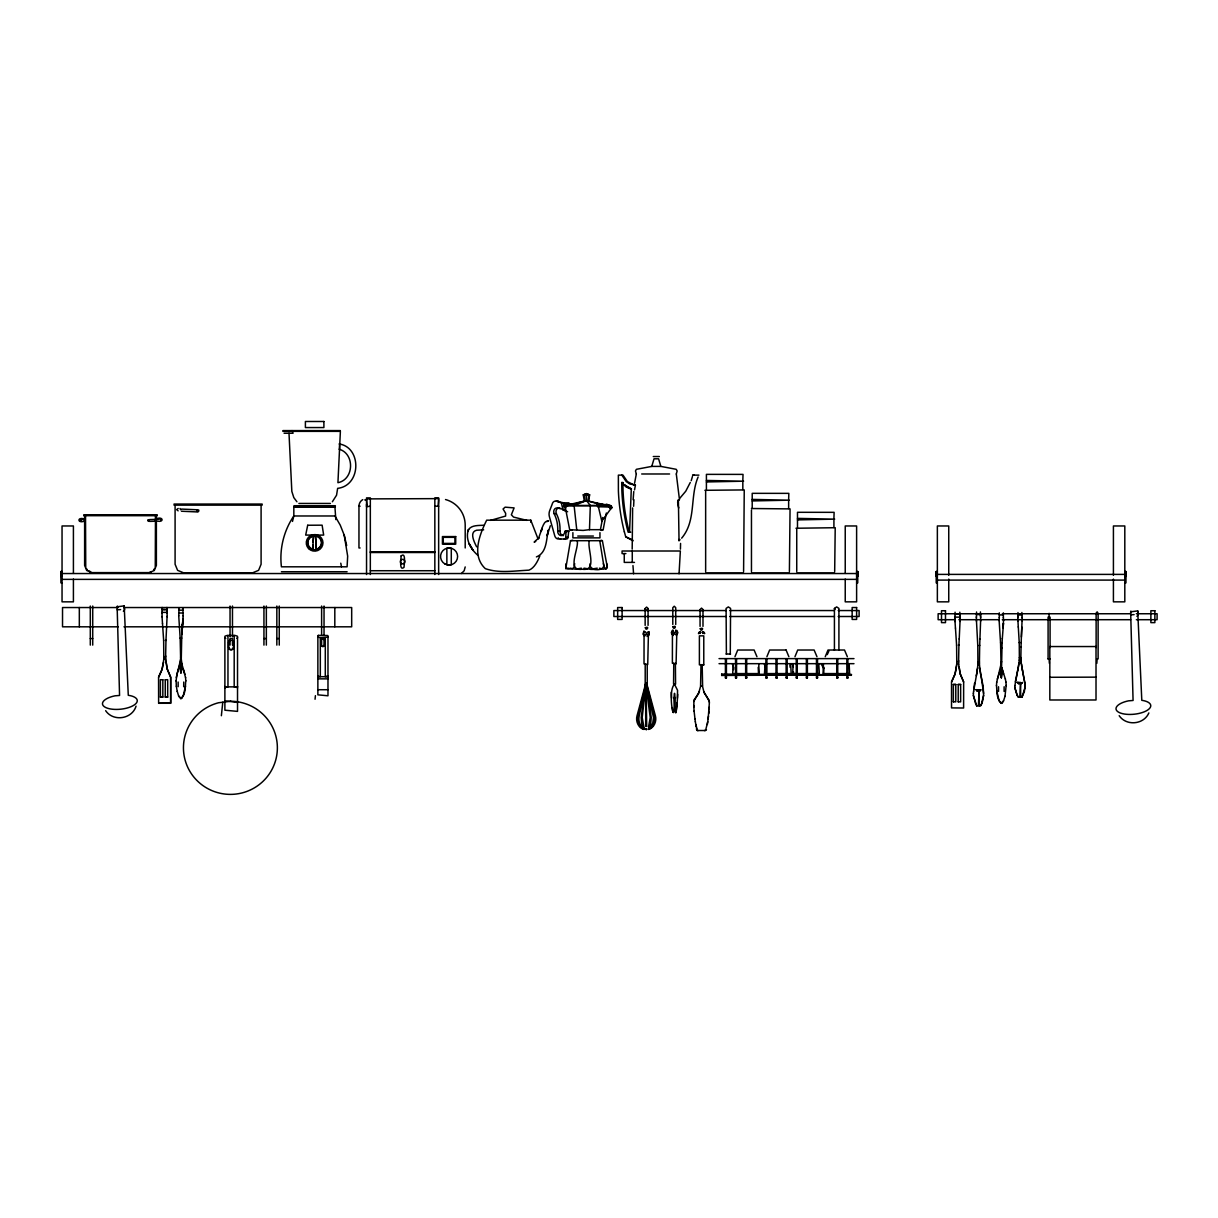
<?xml version="1.0" encoding="UTF-8"?>
<svg xmlns="http://www.w3.org/2000/svg" width="1218" height="1218" viewBox="0 0 1218 1218"><rect width="100%" height="100%" fill="white"/><g stroke="black" fill="none" stroke-linecap="round" stroke-linejoin="round"><path stroke-width="1.5" d="M366.542 504.298L366.542 506.718L370.333 506.216M646.484 729.399L645.86 729.399M673.859 698.219L674.513 693.331L675.168 698.219M709.378 702.74L709.165 700.396L704.065 692.57L702.436 685.993L700.67 685.993L698.508 693.727L693.94 700.061L693.818 707.14M973.395 695.615L973.395 693.133M1014.853 687.805L1014.853 685.582M163.791 658.253L163.791 656.563M956.739 662.988L956.754 661.298M977.902 663.749L977.902 661.998M1019.359 659.121L1019.359 657.553M1014.853 687.531L1017.121 695.28L1018.248 697.092L1019.877 697.092L1020.547 682.659L1017.228 682.476L1020.547 682.659M161.994 612.395L167.079 612.395L166.881 609.502L162.131 609.502L162.04 616.826M678.396 499.715L679.035 540.883L678.7 539.498M955.079 614.253L959.83 614.253L955.079 614.253L954.942 617.13L960.028 617.13L960.043 621.454M980.612 621.18L980.627 617.359M167.094 616.719L167.125 612.974M183.705 686.693L183.751 682.019M709.378 702.664L708.145 718.955M979.409 663.688L979.424 661.953M1004.104 691.443L1004.134 686.754M1020.867 659.075L1020.867 657.507M1022.069 620.815L1022.085 617.374M165.633 658.192L165.633 656.502M958.581 662.942L958.596 661.237M979.424 662.257L979.683 645.251M166.881 609.426L166.881 607.447M959.83 614.161L959.83 612.182M1020.867 657.781L1021.065 646.925M165.633 656.806L165.663 655.893M183.157 615.714L181.908 633.939L183.096 618.531L182.35 624.606M765.498 669.641L765.391 673.554M958.596 661.541L958.612 660.628M977.871 665.226L977.902 663.947M1003.541 620.449L1003.114 626.387M1021.065 646.971L1021.141 642.48M165.648 655.939L165.968 640.211M181.269 659.182L181.71 638.019M693.727 701.477L699.452 691.428M958.612 660.674L958.916 644.946M1001.698 661.77L1001.333 677.634L999.993 671.468L997.314 679.065M1001.683 661.892L1001.972 647.915M1019.329 660.445L1019.344 659.303M680.436 549.12L680.558 543.426M163.76 659.699L163.791 657.948M565.807 507.754A2.116 1.736 -90 0 1 563.614 505.714L564.406 503.978L574.287 503.963L571.257 504.8M956.709 664.434L956.739 663.201M1001.972 648.052L1002.11 642.754M983.596 695.645L983.2 686.45L980.932 675.32A67.112 64.798 0 0 1 980.079 669.458L979.531 667.829M563.645 502.851L556.23 501.146A4.233 3.487 -90 0 0 552.15 504.298L549.683 510.692A8.13 6.684 90 0 0 549.425 516.767L554.769 535.829A4.705 3.867 -90 0 0 558.438 539.011L566.507 539.011A1.873 1.538 -90 0 0 568.014 537.442L568.73 531.094L565.35 530.82L564.787 532.022A4.339 3.578 -90 0 1 560.767 535.555A4.339 3.578 -90 0 1 557.722 530.82A29.034 23.873 -90 0 0 554.099 513.661A3.852 3.167 -90 0 1 557.722 508.058L559.991 508.058M586.848 501.1L586.452 493.64L583.27 494.828L584.32 501.1L588.583 501.1L589.634 494.828L586.452 493.64L583.803 494.828M1025.099 685.612L1024.368 691.611L1022.009 697.107L1025.038 687.561M564.695 506.779L564.985 505.759L569.674 529.678L583.133 530.424L589.482 529.678L590.319 505.592M959.83 614.451L960.028 617.13L959.845 614.253M977.871 664.891L977.278 669.763A67.355 65.026 0 0 1 976.364 675.701L973.624 691.276M979.683 645.555L979.927 639.039M980.612 620.891L979.927 639.161M1019.329 660.156L1018.735 664.541A55.815 53.485 0 0 1 1017.806 669.885L1017.806 669.565A55.663 53.318 0 0 0 1018.735 664.267L1019.192 662.851M976.425 616.75L976.547 613.796L980.429 613.689L980.597 616.75M629.554 532.205L631.289 489.118L625.671 486.515L621.728 482.541M976.394 617.77L976.44 616.673M1021.141 642.754L1022.069 620.556M1021.384 636.999L1021.811 627.011M163.76 659.38L163.029 664.13A55.526 52.618 0 0 1 161.903 669.915L158.629 677.254M632.629 507.936L632.188 549.12M673.859 698.142C675.853 734.576 666.642 691.443 674.513 684.242M956.709 664.115L955.993 668.88A55.526 52.618 0 0 1 954.866 674.65L954.851 674.33A55.358 52.465 0 0 0 955.978 668.56L956.648 665.561M1017.883 616.826L1017.989 614.176L1021.887 614.07L1022.085 617.633M181.908 633.939L182.35 624.453L181.71 638.186M1002.307 638.689L1003.495 623.266L1002.932 627.833M1017.852 617.739L1017.898 616.765M165.968 640.501L167.094 616.43M633.619 506.292L633.923 499.715M958.916 645.236L959.205 638.871M959.221 639.008L960.043 621.165M1002.11 642.921L1002.307 638.506M185.791 680.725C185.136 686.571 185.897 694.519 180.934 698.614L178.681 696.163L177.234 691.306M677.421 698.203L677.543 690.286L674.513 684.272M1006.175 685.46L1005.033 696.041M161.948 613.385L162.009 612.319M954.912 618.12L954.958 617.054M180.431 662.562L180.614 658.968M180.599 659.593L176.305 677.573M1000.983 664.343L996.705 682.308M1000.952 664.632L1001.013 663.703M316.421 550.231L315.477 535.189L316.421 550.231L312.63 550.231L312.919 545.116M709.181 708.983L709.287 707.14M733.571 669.641L733.708 667.342M823.992 667.342L823.673 673.584M178.909 612.837L178.726 615.882M312.63 550.231L313.574 535.189L313.102 542.193M999.293 617.572L999.125 620.617M677.665 694.275C677.299 704.034 675 728.531 675.168 698.142M176.092 680.969L176.915 674.087L180.401 662.942L180.934 672.899L181.467 662.942L184.953 674.33M996.476 685.704L996.705 682.065M634.532 489.864L635.461 484.916M679.05 573.785L680.36 551.008L622.078 551.008L622.078 553.596L625.9 553.596M633.132 499.715L633.771 491.509M180.675 509.779L180.02 508.485M973.867 689.023L974.552 683.207M1096.124 647.534L1096.124 613.339L1097.129 611.847L1098.118 613.339L1098.118 658.953M589.345 540.701C586.802 548.267 598.099 571.668 582.204 569.217C566.005 571.592 579.281 548.07 577.21 540.701L602.377 540.701L607.28 567.009L606.046 569.217L604.021 567.009L599.758 540.701M677.071 702.893L676.051 712.286M708.785 713.489L709.013 711.068M1015.31 681.867L1017.761 670.052L1014.853 685.856M221.371 715.727L222.772 702.238M315.051 699.254L315.416 695.661M973.395 693.438L973.624 690.971M564.619 506.003L565.289 506.627L564.269 506.262M634.548 483.318L636.314 474.03M983.596 695.341L981.525 703.928L980.551 705.938L979.226 705.938L979.226 690.408L978.084 689.692M983.52 696.011C982.621 698.873 982.789 705.755 979.226 705.785M572.704 540.259L570.481 540.701L565.868 567.893L568.182 569.065L572.536 568.806L574.013 567.314L574.683 563.63M708.495 716.108L707.338 724.512M155.265 567.025L155.478 514.788M465.2 566.933L464.18 570.724L461.409 573.495M564.239 539.011A1.873 1.538 -90 0 0 565.761 537.442L566.05 530.82M704.887 490.306L744.244 489.925L743.589 571.501M795.978 528.247L835.213 527.714L834.68 571.501M648.585 729.415C654.188 727.922 656.883 721.102 655.406 715.803L646.682 683.42L645.738 683.435L641.201 717.478L641.703 723.873L643.896 728.638M646.712 726.461L645.982 683.42L642.206 717.539L643.896 726.979M733.175 663.825L732.703 673.584L759.164 673.584L758.753 663.825M765.102 663.825L764.493 673.417L766.366 673.584M793.177 663.825L792.674 673.569L815.786 673.584M823.444 663.825L823.033 673.584L849.616 673.584L849.159 663.825M588.233 501.1L589.116 494.828L586.452 493.64L584.61 494.828L585.219 501.1M707.749 721.711L705.542 730.602M817.43 673.584L819.349 673.417L818.755 663.825M606.336 513.006L603.169 529.678L601.677 530.424L600.428 529.678L602.727 517.483M566.126 563.63L565.761 568.806L568.425 568.167M185.517 686.145L183.187 695.965L180.934 698.614M224.888 687.896L224.888 686.495A3.669 1.127 0 0 0 225.132 686.891L226.792 686.937A2.832 0.868 0 0 1 227.964 686.861L227.964 635.461L234.191 635.461A3.075 0.944 0 0 1 235.47 635.552L237.266 636.161A4.004 1.233 0 0 1 237.525 636.603L237.525 711.388L224.888 710.201L224.888 636.512A3.669 1.127 0 0 1 225.132 636.116L226.792 635.552A2.832 0.868 0 0 1 227.964 635.461M726.385 654.081L726.095 608.406L728.334 606.914L730.572 608.406L730.282 654.081M834.421 650.229L834.421 608.406L836.659 606.914L838.913 608.406L838.913 650.229M182.289 666.505L180.934 673.128L179.594 666.505M1001.333 677.878L1002.673 671.24L1001.866 667.692M977.75 667.89L977.278 669.428A67.142 64.843 0 0 1 976.364 675.351L976.318 675.883M1096.839 663.338L1097.129 658.953M646.195 683.618L638.171 715.819C637.014 720.828 638.826 727.618 644.155 729.415M645.936 683.496L639.176 716.017C638.034 720.554 639.892 726.994 644.368 728.425M706.47 729.765L704.43 730.602M292.503 521.426L293.827 515.975L293.827 507.236L334.95 507.236L335.818 519.599M564.863 504.815L565.746 503.963M694.306 475.127L692.555 475.142L698.919 475.127M645.144 625.352L645.144 608.543L646.606 607.082L648.067 608.543L648.067 625.352M648.067 608.543L647.337 609.822M648.067 631.807L646.606 633.908L645.342 631.716M672.793 624.499L672.793 607.691L674.254 606.229L675.716 607.691L675.716 624.499M675.716 630.208L675.518 632.325L674.254 633.056L672.991 630.863M700.061 626.372L700.061 609.563L701.522 608.102L702.984 609.563L702.984 626.372M702.984 609.563L702.253 610.842M700.061 633.467L700.792 632.188M725.41 677.847L726.415 677.847L725.41 677.847L725.41 658.771M736.54 677.847L735.535 677.847L736.54 677.847L736.54 658.771M745.644 677.847L746.664 677.847L745.644 677.847L745.644 658.771M765.894 677.847L766.898 677.847L765.894 677.847L765.894 658.771M776.003 677.847L777.023 677.847L776.003 677.847L776.003 658.771M786.128 677.847L787.148 677.847L786.128 677.847L786.128 658.771M796.252 677.847L797.257 677.847L796.252 677.847L796.252 658.771M806.377 677.847L807.382 677.847L806.377 677.847L806.377 658.771M816.486 677.847L817.506 677.847L816.486 677.847L816.486 658.771M836.736 677.847L837.74 677.847L836.736 677.847L836.736 658.771M846.845 677.847L847.865 677.847L846.845 677.847L846.845 658.771M645.753 687.287L646.728 683.694L645.738 683.435L637.014 715.803C635.537 721.102 638.217 727.922 643.85 729.415M644.779 690.88L638.004 716.032C636.664 720.812 639.008 727.055 644.094 728.425M165.694 660.765L166.44 663.825A55.191 52.313 0 0 0 167.475 669.55L170.687 677.132L170.642 703.273L158.629 703.273L158.568 677.132L161.903 669.58A55.358 52.465 0 0 0 163.029 663.825L163.593 662.303M958.733 666.992L959.403 668.56A55.191 52.313 0 0 0 960.439 674.285L963.651 681.882L963.605 708.008L951.532 707.902L951.532 681.882L954.851 674.33M1137.703 610.903L1130.654 611.817L1133.075 700.472L1128.553 700.837A17.478 7.049 -5.8 0 0 1118.489 712.134A17.478 7.049 -5.8 0 0 1145.94 711.053A17.478 7.049 -5.8 0 0 1141.799 700.32L1137.703 610.903L1138.16 614.618A3.745 3.639 32.7 0 1 1136.881 616.278M691.215 480.684L692.448 476.512M636.314 473.954L635.461 470.955L636.405 469.311L651.767 466.403L654.036 458.805L658.588 458.805L660.856 466.403L676.203 469.311L677.147 470.955L676.31 473.954M608.97 507.206L609.335 506.049C613.72 506.932 611.299 510.266 609.03 507.023C612.882 511.012 610.203 504.937 611.086 508.53M1005.033 696.27L1003.586 700.7L1001.333 703.365C996.385 699.178 997.116 691.352 996.476 685.46M539.818 555.987C537.671 561.331 534.306 568.09 528.916 570.161C514.651 570.8 498.695 573.495 485.297 568.623C471.366 555.636 479.527 534.55 486.682 520.177L530.774 520.177L537.701 538.051M606.853 504.389L597.657 505.516L596.987 503.476L610.538 505.622L606.853 504.389L606.457 505.607L565.137 505.516L586.452 500.613L604.28 504.709M564.284 506.125L565.396 506.125M564.893 506.703L564.695 505.759M609.03 507.023L597.703 506.718L597.429 505.592L609.335 506.049L598.114 505.592L563.614 505.714M609.259 506.231L611.664 507.723L611.116 506.049L605.97 505.592L609.67 506.018M734.956 656.73L737.712 650.031L754.109 650.016L756.957 656.73M766.883 656.73L769.639 650.031L786.082 650.016M794.958 656.73L797.714 650.031L814.111 650.016L816.974 656.73M825.241 656.73L828.012 650.031L844.5 650.016L847.363 656.73M698.112 476.984C689.677 496.731 696.468 520.665 681.669 538.158M136.051 706.181C132.107 719.168 113.213 721.969 105.646 710.673M698.432 633.497L699.269 632.035M698.888 633.634L700.183 631.929M827.235 654.614L828.849 651.219M690.271 482.48L685.749 491.219L679.781 498.299M550.323 525.734L547.126 535.737L548.298 530.089C546.197 539.437 547.049 552.728 536.407 556.915M951.578 681.989L954.653 675.061M547.034 521.669C544.903 519.781 541.371 528.901 541.173 531.368L542.117 528.277L538.326 538.935L538.874 537.808L534.139 542.101L535.707 541.462M973.395 695.311L975.679 703.913L976.806 705.938L978.435 705.77L979.105 689.89L975.77 689.692L978.084 689.982M978.739 690.484L977.11 691.367M585.873 494.828L586.452 493.64L588.294 494.828M648.524 726.979L650.214 717.539L645.768 683.496M977.75 690.408L977.993 689.89M980.064 690.697L981.099 689.692L979.12 690.408M1020.197 683.191L1018.568 683.983M611.01 507.206L611.116 506.049L605.803 505.592M1148.863 712.941C1143.793 724.695 1126.33 726.278 1119.175 715.682M224.919 687.759L225.787 687.165M1001.333 703.365L1003.586 700.898M793.466 673.554L793.527 671.955M673.767 663.125L673.569 684.181M611.725 507.541L601.783 521.121L598.114 505.592M153.635 569.857L154.64 568.547M643.911 631.046L643.058 634.197L644.581 636.192M644.246 631.381L643.515 634.076L644.824 635.781M672.275 630.437L671.316 632.751L672.945 635.598M676.569 634.73L677.391 632.751L675.99 630.33M679.324 540.168L679.857 539.498L679.446 540.35M648.539 728.638L650.716 723.873L651.219 717.478L646.697 683.496L645.692 683.694L645.707 726.461M124.19 605.894L117.141 606.792L119.562 695.463L115.04 695.813A17.478 7.049 -5.8 0 0 104.976 707.125A17.478 7.049 -5.8 0 0 132.412 706.044A17.478 7.049 -5.8 0 0 128.286 695.295L124.19 605.894L124.647 609.594A3.745 3.639 32.7 0 1 123.368 611.253M606.808 568.167L603.291 569.217L599.439 568.167M646.621 729.399L645.799 729.399M339.183 443.961C361.807 447.265 361.381 485.662 337.645 488.357L336.549 495.208L332.377 501.755M1049.353 659.075L1048.089 658.953L1050.053 658.938M650.732 727.344L653.777 723.538L654.721 717.569L645.692 683.694L646.636 683.557M647.626 635.781L648.92 634.076L648.646 631.959M673.189 630.33L671.788 632.751L673.189 635.187M676.218 635.598L677.863 632.751L676.904 630.437M700.989 664.571L700.578 685.764L702.603 685.764L702.177 664.571M581.351 568.167L575.551 569.217L569.933 568.167M182.198 697.762L180.934 698.523L178.681 695.965M1002.581 702.512L1001.333 703.258L999.08 700.7L996.75 690.88M597.262 568.167L590.654 569.217L583.97 568.167M645.951 728.714L646.271 729.658L646.149 728.638M648.783 728.166L652.681 723.568L653.518 717.569L645.768 683.663M530.774 520.177L530.728 522.187M236.84 638.247L237.266 637.988A4.004 1.233 0 0 0 237.525 637.547M236.84 687.089L237.266 686.83A4.004 1.233 0 0 0 237.525 686.404M649.97 727.801L648.326 728.425M84.621 515.686L84.621 565.38L86.722 570.496L91.792 572.612L149.205 572.612L154.275 570.496L156.376 565.38L156.376 515.686M647.062 636.512L649.057 634.989L649.057 631.716M574.135 505.516L586.452 500.613L602.499 505.028M318.583 676.416L318.202 676.584A2.893 0.898 0 0 0 317.898 676.888L317.868 675.883A2.908 0.898 0 0 0 318.202 676.294L320.319 676.706L320.319 637.623L318.202 637.212A2.908 0.898 0 0 1 317.868 636.801M726.095 654.036L730.572 654.036M646.438 683.557L654.249 715.819C655.406 720.843 653.594 727.603 648.265 729.415M570.481 540.701L577.21 540.701M601.844 530.135L603.169 529.678M572.003 530.135L569.674 529.678M490.595 520.375L505.607 516.067L505.653 513.341L503.064 509.002L505.135 507.16L514.103 507.906L511.362 514.803L513.539 517.087L526.907 520.375M576.023 503.491L584.67 501.1M721.711 674.117L721.711 675.457L851.61 674.787L721.711 674.117L721.711 675.457M850.925 674.117L850.925 675.457M571.12 504.739L574.287 503.963M600.428 529.678L589.482 529.678M149.129 572.612L151.062 572.369M706.41 480.44L706.41 481.947L743.589 481.201L706.41 480.44L706.41 474.365L743.026 474.396L742.828 480.44M752.206 499.41L752.206 500.933L789.401 500.172L752.206 499.41L752.206 493.336L788.838 493.366L788.64 499.41M797.485 518.381L797.485 519.903L834.68 519.142L797.485 518.381L797.485 512.306L834.117 512.336L833.919 518.381M81.53 520.649C78.683 521.669 79.855 517.513 83.661 519.584M178.193 508.454L176.64 509.596L178.102 510.86M83.479 518.701C77.115 517.224 77.632 523.238 83.707 521.395M157.487 519.31L161.324 518.883L160.7 519.995M157.518 521.106C163.882 522.598 163.364 516.584 157.289 518.426M548.602 520.908L546.958 521.015L547.978 521.015M117.156 609.807L120.612 609.594M1130.669 614.831L1134.125 614.618M155.051 519.431L149.494 519.584M155.082 521.243L149.525 521.395M483.607 525.262C478.141 525.582 469.767 524.867 467.727 531.459L468.549 529.525C464.865 538.706 470.65 549.09 477.593 555.073M1017.989 614.451L1021.887 614.359M483.653 529.845L476.634 530.226C469.006 532.083 474.304 542.132 476.634 546.836M320.319 637.623L327.612 637.181A3.167 0.974 0 0 0 327.977 636.725M976.547 613.765L978.48 613.75M1017.989 614.146L1019.938 614.131M633.741 484.931L634.882 484.916L629.813 483.957L626.25 481.597L621.835 475.127M1049.825 677.284L1096.017 677.147M282.941 430.593L340.385 430.593M282.941 431.355L340.385 431.355L337.934 482.693C354.179 479.511 354.88 453.659 339.213 449.244M284.083 433.243L293.081 433.243L291.955 430.593M653.274 456.537L659.334 456.537M651.767 466.403L660.856 466.403M641.688 473.985L669.565 473.985M622.885 482.541L621.713 482.526L621.865 490.58A184.238 175.407 -90 0 0 627.635 530.378L628.153 532.205L630.711 532.205M622.946 484.018L631.457 488.875L630.3 488.875M624.271 485.343L625.428 485.343M625.671 486.515L626.828 486.515M627.163 487.489L628.321 487.489M628.701 488.281L629.858 488.281M583.27 494.828L589.634 494.828M438.647 498.634L366.557 498.893M366.542 499.639L367.044 506.216M438.647 499.639L438.145 506.216M556.23 501.146L561.376 502.851L568.958 502.851M298.897 503.445L330.398 503.445M174.007 504.054L262.174 504.054M174.007 505.135L262.174 505.135M563.614 505.105L564.832 505.105M293.903 505.729L335.392 505.729M360.086 547.963L358.96 547.963L358.96 506.216L360.086 506.216M434.841 506.216L438.647 506.216M564.391 506.627L565.289 506.627M293.903 506.871L335.392 506.871M611.664 507.723L611.527 506.231M678.791 507.936C678.426 507.723 676.31 499.015 679.005 499.989M751.46 508.515L790.056 508.896L789.401 571.501M565.091 509.824L557.722 508.058M554.099 513.661L556.367 513.661A3.852 3.167 -90 0 1 559.366 507.921M83.722 514.788L157.274 514.788M83.722 515.686L157.274 515.686M557.722 530.82L559.991 530.82A4.339 3.578 -90 0 0 563.538 535.6M564.802 531.566L568.806 531.505M577.758 536.057L593.425 536.057M624.362 531.824L625.702 536.757L632.751 540.061M565.761 537.442L568.014 537.442M370.333 551.754L434.841 551.754M370.333 552.515L434.841 552.515M634.471 562.396L624.255 562.396L624.255 553.596M590.486 569.4L595.221 569.4M370.333 570.724L434.841 570.724M62.042 571.501L60.9 571.501L60.9 582.874L62.042 582.874M856.619 571.501L857.746 571.501L857.746 582.874L856.619 582.874M937.358 571.501L936.216 571.501L936.216 582.874L937.358 582.874M1124.808 571.501L1125.95 571.501L1125.95 582.874L1124.808 582.874M60.9 571.668L62.042 571.668M281.419 571.744L347.1 571.744M856.619 571.668L857.746 571.668M936.216 571.668L937.358 571.668M1124.808 571.668L1125.95 571.668M60.9 571.927L62.042 571.927M856.619 571.927L857.746 571.927M936.216 571.927L937.358 571.927M1124.808 571.927L1125.95 571.927M60.9 572.232L62.042 572.232M856.619 572.232L857.746 572.232M936.216 572.232L937.358 572.232M1124.808 572.232L1125.95 572.232M89.934 572.369L91.868 572.612M60.9 572.612L62.042 572.612M856.619 572.612L857.746 572.612M936.216 572.612L937.358 572.612M1124.808 572.612L1125.95 572.612M60.9 573.054L62.042 573.054M705.648 573.023L743.589 573.023M751.46 573.023L789.401 573.023M796.739 573.023L834.68 573.023M856.619 573.054L857.746 573.054M936.216 573.054L937.358 573.054M1124.808 573.054L1125.95 573.054M60.9 573.541L857.746 573.541M936.216 573.541L937.358 573.541M1124.808 573.541L1125.95 573.541M60.9 574.074L62.042 574.074M856.619 574.074L857.746 574.074M936.216 574.074L937.358 574.074M1124.808 574.074L1125.95 574.074M937.358 574.394L1124.808 574.394M60.9 574.652L62.042 574.652M856.619 574.652L857.746 574.652M936.216 574.652L937.358 574.652M1124.808 574.652L1125.95 574.652M60.9 575.261L62.042 575.261M856.619 575.261L857.746 575.261M936.216 575.261L937.358 575.261M1124.808 575.261L1125.95 575.261M60.9 575.886L62.042 575.886M856.619 575.886L857.746 575.886M936.216 575.886L937.358 575.886M1124.808 575.886L1125.95 575.886M60.9 576.525L62.042 576.525M856.619 576.525L857.746 576.525M936.216 576.525L937.358 576.525M1124.808 576.525L1125.95 576.525M62.042 579.372L856.619 579.372M937.358 580.088L1124.808 580.088M118.298 607.538L62.529 607.538L62.529 626.813L118.298 626.813M123.855 607.538L351.682 607.538L351.682 626.813L123.962 626.813M178.909 610.188L182.974 610.188M726.05 610.553L613.872 610.553L613.872 616.506L726.05 616.506M729.841 610.553L834.406 610.553M838.212 610.553L859.116 610.553L859.116 616.506L838.212 616.506M955.125 613.75L938.134 613.75L938.134 619.703L955.125 619.703M958.886 613.75L998.532 613.75M1002.307 613.75L1130.669 613.75M1136.333 613.75L1157.1 613.75L1157.1 619.703L1136.333 619.703M999.293 614.923L1003.358 614.923M729.841 616.506L834.406 616.506M958.886 619.703L998.532 619.703M1002.307 619.703L1130.669 619.703M90.299 638.567L92.72 638.567M263.941 638.567L266.346 638.567M276.836 638.567L279.257 638.567M719.031 658.618L853.985 658.618M719.031 663.673L853.985 663.673M767.979 673.584L791.182 673.569L790.68 663.825M317.868 676.706L327.977 676.706M317.868 678.852L327.977 678.852M162.831 679.811L160.395 679.69L160.395 697.153L162.831 697.153L162.831 679.69M165.252 679.811L167.688 679.69L167.688 697.153L165.252 697.153L165.252 679.69M1021.628 683.191L1020.684 683.389M1021.384 683.648L1020.227 682.476M953.359 684.546L955.78 684.546M958.216 684.546L960.637 684.546M224.888 686.861L237.525 686.861M317.868 689.723L327.977 689.723M980.17 690.484L979.226 690.697M979.942 690.987L978.785 689.982M1014.929 688.17L1017.121 695.097L1018.248 696.955L1019.877 697.092M160.395 697.031L162.831 697.031M165.252 697.031L167.688 697.031M953.359 701.766L955.78 701.888L955.78 684.425L953.359 684.425L953.359 701.888M958.216 701.766L960.637 701.888L960.637 684.425L958.216 684.425L958.216 701.888M158.629 703.273L170.687 703.167L170.642 677.254L167.673 670.326M698.081 730.511L705.024 730.511M1022.009 696.955L1020.684 697.107L1020.577 683.115L1019.192 683.115M698.081 730.602L696.772 730.313M697.564 730.602L695.767 724.421M197.088 509.779L181.528 509.078M196.996 511.925L181.436 511.225M597.429 505.592L609.335 506.049M162.131 609.502L165.298 609.685M224.888 700.792L237.525 702.451M758.525 673.584L758.205 667.342M596.987 503.476L602.408 504.678M633.573 484.764L627.407 481.597L622.992 475.127L618.363 475.127L618.394 490.824A189.81 180.721 90 0 0 624.347 531.824M786.082 650.016L788.883 656.73M326.926 676.355L327.612 676.614A3.167 0.974 0 0 1 327.977 677.071M601.113 540.259L602.377 540.701M561.376 502.851L562.944 509.824L566.309 511.118M225.787 638.384L225.132 638.034A3.669 1.127 0 0 1 224.904 637.638M562.944 509.824L567.649 511.758M676.31 474.03L679.477 499.715M88.655 570.861L90.162 571.486M625.702 536.757L633.056 540.883M702.984 631.929L704.293 633.634M1130.867 611.071L1131.187 612.228M117.354 606.046L117.674 607.219M339.578 443.626L339.517 449.412M835.076 609.457L834.421 608.406M1020.684 683.115L1022.541 682.476L1021.521 683.389M823.703 668.469L821.313 664.175M700.792 610.842L700.061 609.563M702.253 632.188L702.984 633.467M645.875 609.822L645.144 608.543M296.918 501.755L293.812 497.599L291.833 491.402L289.001 433.243M586.452 500.613L590.349 505.516M703.897 632.035L704.75 633.497M86.356 568.547L87.361 569.857M675.396 663.125L675.579 684.181M960.621 675.061L963.605 681.989M1020.912 661.739L1021.521 664.495A56.074 53.714 0 0 0 1022.374 669.854L1024.977 683.922M976.806 705.938L973.471 696.011M981.084 676.112L983.657 693.468M1017.913 682.476L1018.263 683.389M1096.413 614.39L1096.124 613.339M976.547 689.89L976.806 690.697M793.253 666.855L792.431 664.069M765.178 666.855L764.356 664.069M733.251 666.855L732.429 664.069M344.207 535.098L340.264 525.186L334.95 515.975L293.827 515.975C283.764 530.744 279.287 549.059 281.419 566.812L347.1 566.812L347.663 556.139L344.207 535.098L346.673 545.481M183.126 668.834L185.562 677.573M703.654 691.428L709.378 701.477M1002.673 671.24L1003.51 673.569M1005.352 679.065L1001.866 667.921M629.31 532.205L628.823 530.378A184.238 175.407 -90 0 1 623.037 490.58L622.87 482.526M1022.42 670.052L1024.871 683.191M1020.973 662.805L1021.521 664.267A55.571 53.242 0 0 0 1022.374 669.535L1022.541 670.25M182.289 666.733L181.269 658.968M1049.368 663.338L1049.094 658.953M340.766 563.188L341.482 566.812M1005.352 678.822L1005.961 682.308M176.351 686.145L177.234 691.535M696.452 728.653L696.635 729.765M696.148 726.887L695.356 721.711M694.96 718.955L695.356 721.802M590.136 563.63C588.233 571.623 606.564 571.866 603.397 563.63M85.732 567.025L85.519 514.788M694.96 718.879L694.093 711.068M606.731 563.63L607.143 567.009M848.367 665.058L848.626 667.342M574.104 505.592L576.738 529.678M817.963 665.058L818.207 667.342M789.888 665.058L790.132 667.342M672.838 712.286L672.382 707.597M694.093 711.145L693.758 705.526M632.964 565.563L633.573 573.785M960.012 617.054L960.073 618.013M167.049 612.319L167.125 613.263M955.46 628.062L956.602 645.281M166.881 609.502L167.079 612.395M162.496 623.327L163.654 640.546M1005.961 682.065L1006.175 685.704M955.003 621.271L955.445 628.168M185.562 677.33L185.791 680.969M162.04 616.536L162.481 623.433M1003.541 620.617L1003.358 617.572M671.605 698.127L671.255 692.296M183.157 615.882L182.974 612.837M1024.977 683.648L1025.099 685.886M1018.294 626.92L1019.238 642.799M1017.928 620.647L1018.278 627.011M980.627 617.648L980.429 614.009M977.78 645.601L976.471 620.997M1000.8 667.692L1001.333 677.634M1020.943 661.922L1020.882 660.11M176.092 680.725L176.351 686.373M1000.557 642.921L999.125 620.449M180.157 638.186L178.726 615.714M156.361 519.127L156.361 519.492M958.596 664.054L959.388 668.819A55.693 52.785 0 0 0 960.439 674.62L960.439 674.285M165.648 659.319L166.424 664.084A55.693 52.785 0 0 0 167.475 669.885L167.475 669.55M979.424 664.83L980.064 669.717A67.721 65.391 0 0 0 980.932 675.655L980.932 675.32M954.912 617.831L955.003 621.561M1017.852 617.465L1017.928 620.921M1000.557 642.754L1000.678 648.052M180.157 638.019L180.584 657.141M1000.678 647.915L1000.968 661.892M976.394 617.465L976.471 621.302M1000.968 661.77L1001.013 663.917M180.569 657.02L180.614 659.182M958.581 662.638L958.596 664.373M165.633 657.903L165.648 659.638M1020.867 658.801L1020.882 660.4M979.409 663.384L979.424 665.165M956.602 644.992L956.754 661.602M163.654 640.257L163.791 656.852M1019.238 642.525L1019.359 657.842M998.516 686.754L998.562 691.443M977.78 645.312L977.902 662.318M178.132 682.019L178.163 686.693M1113.419 575.292L1113.419 525.963L1124.808 525.963L1124.808 601.844L1113.419 601.844L1113.419 579.083M1050.083 617.084L1050.083 647.534M1049.094 613.339L1049.094 618.379M1048.089 617.084L1048.089 658.953M1021.887 612.487L1021.887 614.801L1017.989 614.862L1017.989 612.563M1003.358 612.837L1003.358 617.754M999.293 612.837L999.293 617.754M980.429 611.923L980.429 614.511L976.547 614.557L976.547 611.999M955.079 612.182L955.079 614.557M948.746 575.292L948.746 525.963L937.358 525.963L937.358 601.844L948.746 601.844L948.746 579.083M847.865 658.771L847.865 677.847M845.231 573.389L845.231 525.963L856.619 525.963L856.619 601.844L845.231 601.844L845.231 579.083M837.74 658.771L837.74 677.847M833.919 519.903L833.919 527.485M817.506 658.771L817.506 677.847M807.382 658.771L807.382 677.847M797.485 519.903L797.485 527.485M797.257 658.771L797.257 677.847M796.739 529.008L796.739 571.501M788.64 500.933L788.64 508.515M787.148 658.771L787.148 677.847M777.023 658.771L777.023 677.847M766.898 658.771L766.898 677.847M752.206 500.933L752.206 508.515M751.46 510.037L751.46 571.501M746.664 658.771L746.664 677.847M742.828 481.947L742.828 489.545M735.535 658.771L735.535 677.528M726.415 658.771L726.415 677.847M706.41 481.947L706.41 489.545M705.648 491.067L705.648 571.501M702.984 631.731L702.984 633.39M700.061 631.731L700.061 633.39M672.793 630.208L672.793 631.594M647.23 664.191L647.23 684.775M645.205 664.191L645.205 684.775M632.264 551.008L632.264 562.396M599.956 532.647L599.956 537.869L572.886 537.869L572.886 532.647M572.825 503.963L572.825 505.516M570.953 503.963L570.953 505.409M568.517 503.963L568.517 505.409M567.953 503.963L567.953 505.516M567.101 505.516L567.101 505.714A2.116 1.736 -90 0 1 567.04 506.262M465.2 547.963L465.2 525.186A26.568 26.568 0 0 0 445.514 499.532M438.647 574.515L438.647 497.888L434.841 497.888L434.841 574.515M370.333 574.515L370.333 497.888L366.542 497.888L366.542 574.515M334.813 607.538L334.813 626.813M325.297 637.623L325.297 676.706L327.612 676.264A3.167 0.974 0 0 0 327.977 675.807M324.034 606.031L324.034 634.943M324.034 645.114L324.034 638.43L321.613 638.567L321.613 645.114M321.613 606.031L321.613 634.943M320.882 644.687L320.882 640.485A1.934 1.918 0 0 1 322.816 638.567A1.934 1.918 0 0 1 324.734 640.485L324.734 644.687A1.934 1.918 0 0 1 322.313 646.545M279.257 606.031L279.257 645.114M276.836 606.031L276.836 645.114M266.346 606.031L266.346 645.114M263.941 606.031L263.941 645.114M261.094 505.135L261.094 564.269L258.581 570.344L252.491 572.871L183.69 572.871L177.6 570.344L175.088 564.269L175.088 505.135M234.191 635.461L234.191 686.861A3.075 0.944 0 0 1 235.47 686.937L237.266 687.561A4.004 1.233 0 0 1 237.525 687.987M232.471 606.031L232.471 636.755M232.471 645.114L232.471 638.521L230.05 638.567L230.05 645.114M230.05 606.031L230.05 636.755M182.974 608.102L182.974 613.004L178.909 613.004L178.909 608.102M166.881 608.574L166.881 609.776M162.131 607.447L162.131 609.822M92.72 606.031L92.72 645.114M90.299 606.031L90.299 645.114M79.322 607.538L79.322 626.813M73.415 573.389L73.415 525.963L62.042 525.963L62.042 601.844L73.415 601.844L73.415 579.083M320.882 640.835A1.934 1.918 0 0 1 321.141 639.876M323.318 638.978A1.934 1.918 0 0 1 324.734 640.835M324.734 644.337A1.934 1.918 0 0 1 322.816 646.271A1.934 1.918 0 0 1 320.882 644.337M228.664 642.693A2.406 2.406 0 0 1 231.07 640.287M232.273 640.607A2.406 2.406 0 0 1 233.491 642.693M229.867 640.181A2.406 2.406 0 0 0 228.664 642.267L228.664 647.504A2.406 2.406 0 0 0 231.07 649.91A2.406 2.406 0 0 0 233.491 647.504L233.491 642.267A2.406 2.406 0 0 0 233.156 641.064M233.491 647.078A2.406 2.406 0 0 1 231.07 649.483A2.406 2.406 0 0 1 228.664 647.078M556.733 501.253A4.233 3.487 -90 0 1 558.499 501.146M556.367 513.661A29.034 23.873 90 0 1 559.991 530.82M560.706 539.011A4.705 3.867 -90 0 1 560.295 538.98M558.453 538.128A4.705 3.867 -90 0 1 558.133 537.823M565.7 507.541A2.116 1.736 -90 0 1 565.35 507.206M358.96 506.216A7.582 7.582 0 0 1 362.751 499.639M316.528 536.24A6.806 6.745 0 0 1 317.883 548.618M312.706 549.181A6.806 6.745 0 0 1 313.894 536.011M84.621 520.223L84.636 521.38L84.621 520.223M147.759 520.314C148.611 523.618 149.921 517.817 147.759 520.314M401.133 555.91C401.209 557.479 398.819 571.881 404.056 567.329C403.965 565.761 406.355 551.358 401.133 555.91M644.063 634.608L644.018 663.871L647.732 664.556L648.402 634.867L644.063 634.608M672.427 634.015L672.382 663.277L676.097 663.947L676.766 634.274L672.427 634.015M703.776 664.876L699.391 664.876L699.391 635.857L703.776 635.857L703.776 664.876M196.981 510.509C198.153 514.712 200.513 507.784 196.981 510.509M307.697 525.247L305.688 535.083L323.668 535.083L322.115 525.171L307.697 525.247M645.342 627.651C645.936 632.096 650.275 625.489 645.342 627.651M672.991 626.798C673.6 631.244 677.939 624.636 672.991 626.798M700.259 628.671C700.852 633.116 705.192 626.509 700.259 628.671M318.385 635.385L318.202 635.476A2.908 0.898 0 0 0 317.868 635.887L317.868 694.839L327.977 695.783L327.977 635.963A3.167 0.974 0 0 0 327.612 635.507L318.385 635.385M366.542 499.761L364.867 499.989A6.455 6.455 0 0 1 366.542 499.761M449.077 547.963L446.869 548.252L446.869 564.741L449.077 565.03L451.284 564.741L451.284 548.252L449.077 547.963M230.704 701.248L218.54 702.756A46.969 46.573 0 0 0 194.241 777.526A46.969 46.573 0 0 0 272.847 767.766A46.969 46.573 0 0 0 230.704 701.248M323.897 421.489L305.398 421.489L305.398 427.564L323.897 427.564L323.897 421.489M455.715 536.575L442.439 536.575L442.439 544.157L455.715 544.157L455.715 536.575M454.953 537.336L443.2 537.336L443.2 543.411L454.953 543.411L454.953 537.336M622.109 607.538L617.648 607.538L617.648 619.429L622.109 619.429L622.109 607.538M856.619 607.538L852.158 607.538L852.158 619.429L856.619 619.429L856.619 607.538M945.488 610.736L941.499 610.736L941.499 622.626L945.488 622.626L945.488 610.736M1154.862 610.736L1150.873 610.736L1150.873 622.626L1154.862 622.626L1154.862 610.736M1096.017 646.545L1049.825 646.545L1049.825 699.985L1096.017 699.985L1096.017 646.545M473.056 550.353L469.234 543.852L473.056 550.353M401.453 563.584A2.284 2.284 0 0 0 404.863 561.62A2.284 2.284 0 0 0 401.453 559.641A2.284 2.284 0 0 0 401.453 563.584M444.814 563.888A8.541 8.541 0 0 0 457.618 556.489A8.541 8.541 0 0 0 444.814 549.105A8.541 8.541 0 0 0 444.814 563.888M309.418 547.628A7.186 7.125 0 0 0 321.522 544.72A7.186 7.125 0 0 0 312.919 535.798A7.186 7.125 0 0 0 309.418 547.628M308.58 548.572A8.343 8.267 0 0 0 322.633 545.192A8.343 8.267 0 0 0 312.645 534.824A8.343 8.267 0 0 0 308.58 548.572"/></g></svg>
